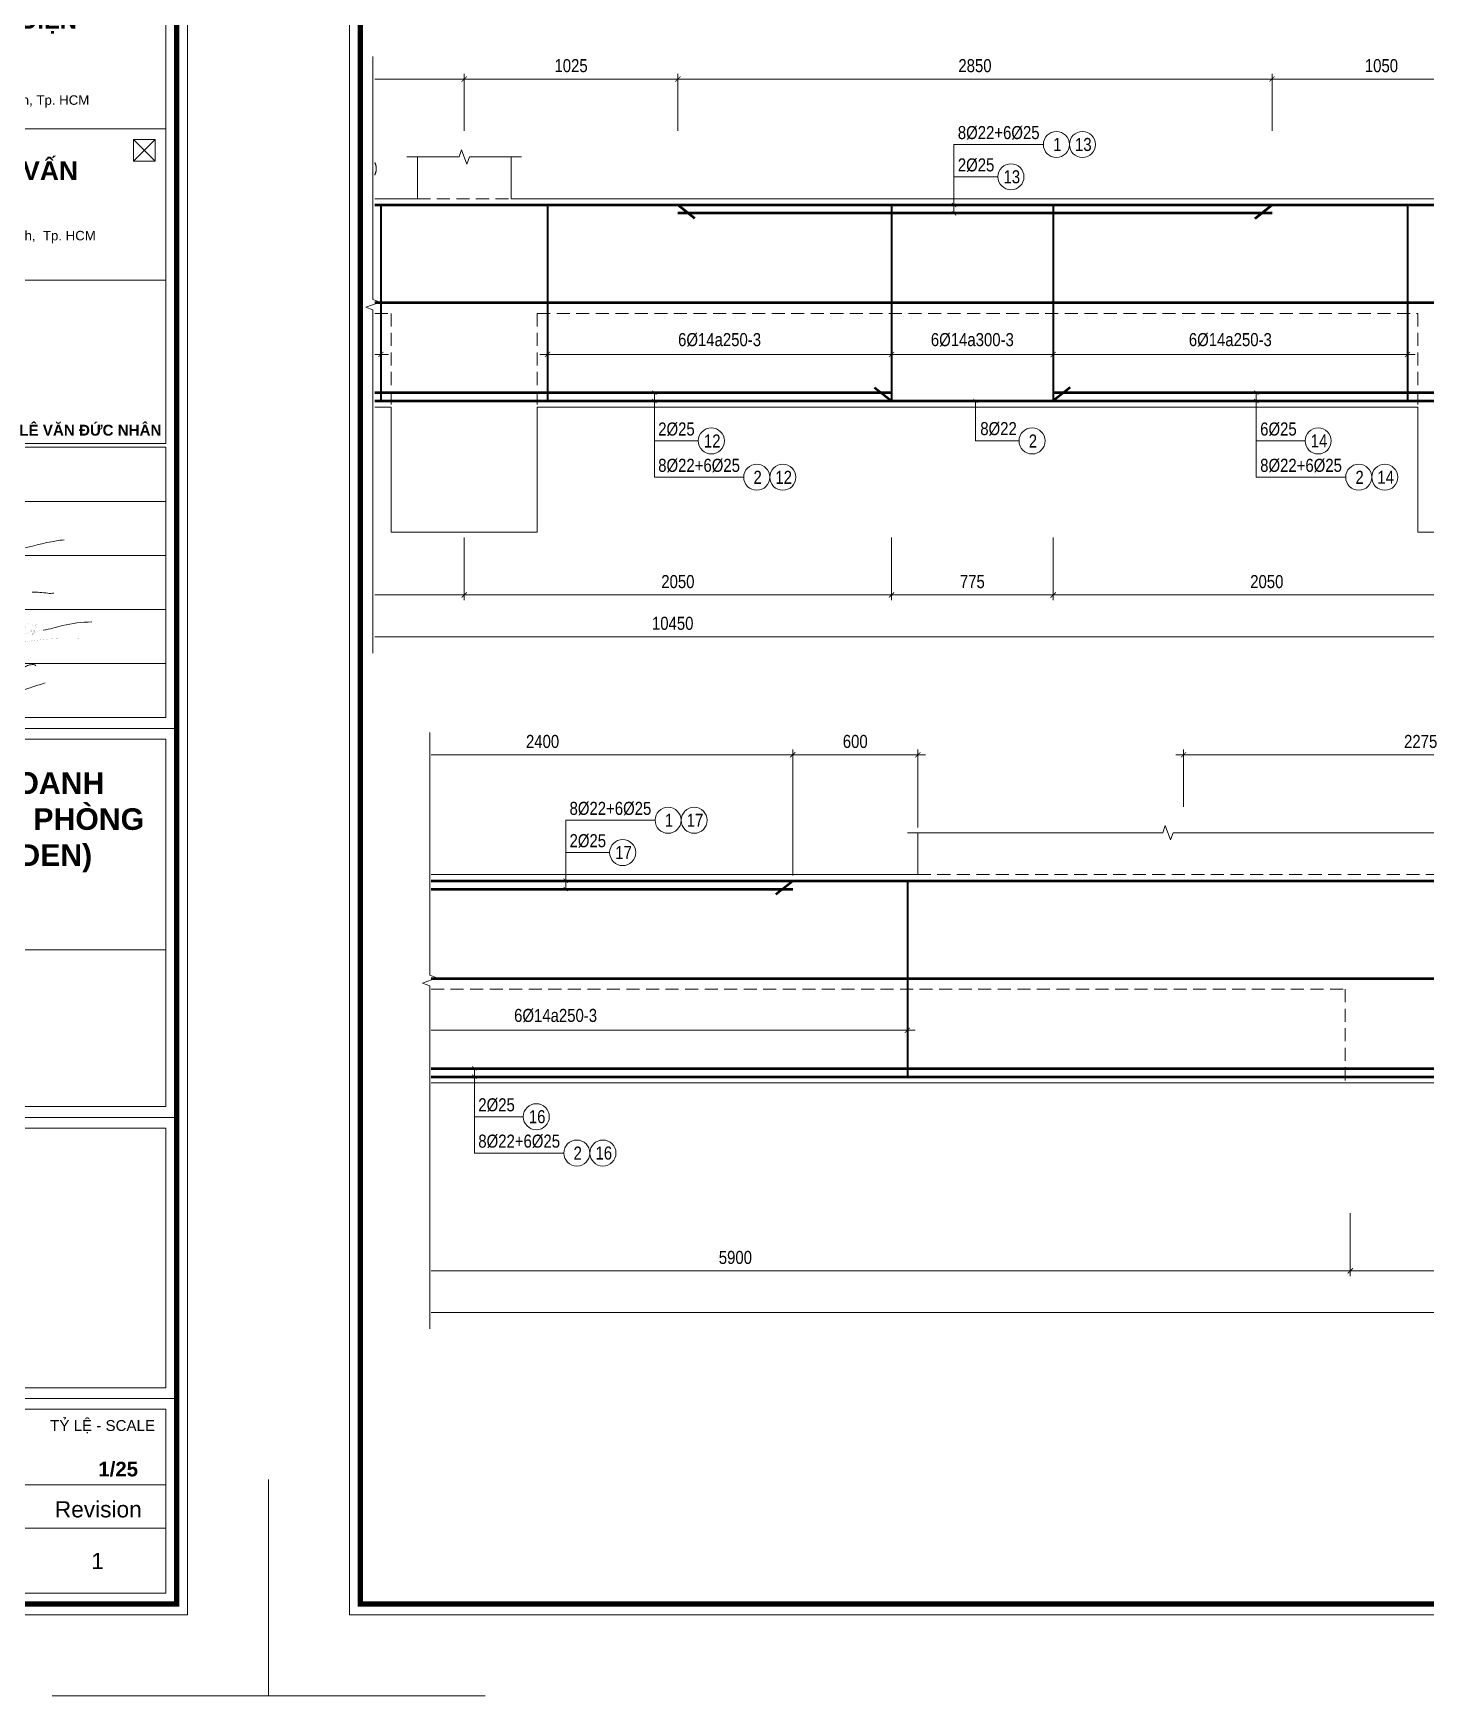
# Model space of a CAD drawing. Header units: millimetres. Extents: x 3014920 to 3563667, y -1638653 to -1356471.
# Drawn here: x 3409919 to 3416600, y -1601326 to -1593352 of the extents above; entities that cross this region are included whole.
import ezdxf
from ezdxf.enums import TextEntityAlignment as Align
from ezdxf.xclip import XClip

# ---------------------------------------------------------------- set-up
doc = ezdxf.new("R2010")
doc.units = ezdxf.units.MM
doc.header["$MEASUREMENT"] = 0
doc.header["$XCLIPFRAME"] = 0
doc.header["$PDMODE"] = 2
doc.linetypes.add('HIDDEN', pattern=[0.375, 0.25, -0.125])
doc.layers.get('0').update_dxf_attribs({"lineweight": 9})
doc.layers.get('Defpoints').update_dxf_attribs({"color": 10, "lineweight": 0})
for name, color, linetype, lineweight in [('CDAI', 21, 'Continuous', 40), ('CHG_XX_Khung ten$0$TEXT', 7, 'Continuous', 15), ('CHUTO', 51, 'Continuous', 15), ('CTHEP', 50, 'Continuous', 50), ('DBAO', 90, 'Continuous', 13), ('DGIONG', 130, 'Continuous', 13), ('KTH', 154, 'Continuous', 9), ('Net khuat', 8, 'HIDDEN', 13), ('TEXT', 7, 'Continuous', 15)]:
    doc.layers.add(name, color=color, linetype=linetype, lineweight=lineweight)
doc.styles.add('ArialB', font='arialbd.ttf')
doc.styles.add('CHG_XX_Khung ten$0$A1 BORDER$0$ARIAL', font='arial.ttf')
doc.styles.add('CHG_XX_Khung ten$0$A1 BORDER$0$Arial - Bold', font='arialbd.ttf', dxfattribs={"height": 2.5})
doc.styles.add('CHG_XX_Khung ten$0$arial', font='arial.ttf')
doc.styles.add('CHG_XX_Khung ten$0$Arial - Bold', font='arialbd.ttf')
doc.styles.add('Star-HelCon', font='VHELVCN_0.TTF')
doc.styles.add('TTP-HelCon', font='VHELVCN_0.TTF')
doc.styles.add('VNI-HELVE-CONDENSE', font='VHELVCN_0.TTF')
doc.dimstyles.new('kc-25', dxfattribs={"dimtxt": 62.5, "dimasz": 20, "dimexe": 20, "dimexo": 50, "dimgap": 25, "dimtad": 3, "dimdec": 0, "dimzin": 0, "dimdsep": 46, "dimtxsty": 'VNI-HELVE-CONDENSE', "dimblk": 'DIM', "dimcen": 2.5, "dimclrd": 256, "dimclre": 154, "dimclrt": 7, "dimaunit": 1, "dimadec": 0, "dimazin": 0, "dimtfac": 1, "dimtdec": 0, "dimtix": 1, "dimtmove": 0, "dimatfit": 3, "dimldrblk": 'DOT', "dimfxl": 1, "dimtolj": 1, "dimtzin": 0, "dimarcsym": 0})
doc.dimstyles.new('TTP-25', dxfattribs={"dimscale": 25, "dimtxt": 2.5, "dimasz": 1, "dimexe": 1, "dimexo": 1, "dimgap": 0.09, "dimtad": 0, "dimdec": 4, "dimrnd": 1, "dimzin": 9, "dimdsep": 46, "dimtxsty": 'TTP-HelCon', "dimblk": 'ARCHTICK', "dimcen": 0.09, "dimdle": 1.5, "dimclrd": 256, "dimclre": 256, "dimclrt": 7, "dimadec": 0, "dimazin": 0, "dimtfac": 1, "dimtdec": 4, "dimtmove": 0, "dimatfit": 3, "dimldrblk": 'ARCHTICK', "dimfxl": 1, "dimtvp": 1, "dimtolj": 1, "dimtzin": 0, "dimarcsym": 0})

# ---------------------------------------------------------------- blocks, each defined once
blk = doc.blocks.new('_ArchTick')
at = {"color": 0, "linetype": 'ByBlock', "const_width": 0.15}
blk.add_lwpolyline([(-0.5, -0.5), (0.5, 0.5)], dxfattribs=at)
blk = doc.blocks.new('*D1344')
at = {"layer": 'Defpoints', "color": 0, "transparency": 16777216}
for p in [(31724.8, -2174), (33774.8, -2174), (33774.8, -2475)]:
    blk.add_point(p, dxfattribs=at)
at = {"layer": 'KTH', "lineweight": -2, "transparency": 16777216}
for p, q in [((31724.8, -2199), (31724.8, -2500)), ((33774.8, -2199), (33774.8, -2500)), ((31687.3, -2475), (33812.3, -2475))]:
    blk.add_line(p, q, dxfattribs=at)
at = {"layer": 'KTH', "lineweight": -2, "transparency": 16777216, "xscale": 25, "yscale": 25, "zscale": 25, "rotation": 180}
blk.add_blockref('_ArchTick', (31724.8, -2475), dxfattribs=at)
at = {"layer": 'KTH', "lineweight": -2, "transparency": 16777216, "xscale": 25, "yscale": 25, "zscale": 25}
blk.add_blockref('_ArchTick', (33774.8, -2475), dxfattribs=at)
at = {"layer": 'KTH', "color": 7, "transparency": 16777216, "insert": (32749.8, -2411.2), "char_height": 62.5, "attachment_point": 5, "style": 'TTP-HelCon'}
blk.add_mtext('\\A1;2050', dxfattribs=at)
blk = doc.blocks.new('*D1349')
at = {"layer": 'Defpoints', "color": 0, "transparency": 16777216}
for p in [(32124.8, -1124), (33774.8, -1124), (32124.8, -1321.1)]:
    blk.add_point(p, dxfattribs=at)
at = {"layer": 'KTH', "lineweight": -2, "transparency": 16777216}
for p, q in [((32124.8, -1149), (32124.8, -1346.1)), ((33774.8, -1149), (33774.8, -1346.1)), ((33812.3, -1321.1), (32087.3, -1321.1))]:
    blk.add_line(p, q, dxfattribs=at)
at = {"layer": 'KTH', "lineweight": -2, "transparency": 16777216, "xscale": 25, "yscale": 25, "zscale": 25, "rotation": 180}
blk.add_blockref('_ArchTick', (32124.8, -1321.1), dxfattribs=at)
at = {"layer": 'KTH', "lineweight": -2, "transparency": 16777216, "xscale": 25, "yscale": 25, "zscale": 25}
blk.add_blockref('_ArchTick', (33774.8, -1321.1), dxfattribs=at)
at = {"layer": 'KTH', "color": 7, "transparency": 16777216, "insert": (32949.8, -1251.2), "char_height": 62.5, "attachment_point": 5, "style": 'TTP-HelCon'}
blk.add_mtext('\\A1;6Þ14a250-3', dxfattribs=at)
blk = doc.blocks.new('*D1350')
at = {"layer": 'Defpoints', "color": 0, "transparency": 16777216}
for p in [(48125, 0), (48125, -274), (50400, -274)]:
    blk.add_point(p, dxfattribs=at)
at = {"layer": 'KTH', "lineweight": -2, "transparency": 16777216}
for p, q in [((50437.5, 0), (48087.5, 0)), ((48125, -249), (48125, 25)), ((50400, -249), (50400, 25))]:
    blk.add_line(p, q, dxfattribs=at)
at = {"layer": 'KTH', "lineweight": -2, "transparency": 16777216, "xscale": 25, "yscale": 25, "zscale": 25, "rotation": 180}
blk.add_blockref('_ArchTick', (48125, 0), dxfattribs=at)
at = {"layer": 'KTH', "lineweight": -2, "transparency": 16777216, "xscale": 25, "yscale": 25, "zscale": 25}
blk.add_blockref('_ArchTick', (50400, 0), dxfattribs=at)
at = {"layer": 'KTH', "color": 7, "transparency": 16777216, "insert": (49262.5, 63.8), "char_height": 62.5, "attachment_point": 5, "style": 'TTP-HelCon'}
blk.add_mtext('\\A1;2275', dxfattribs=at)
blk = doc.blocks.new('*D1352')
at = {"layer": 'Defpoints', "color": 0, "transparency": 16777216}
for p in [(43425, -1124), (46800, -1124), (46800, -1321.1)]:
    blk.add_point(p, dxfattribs=at)
at = {"layer": 'KTH', "lineweight": -2, "transparency": 16777216}
for p, q in [((43425, -1149), (43425, -1346.1)), ((46800, -1149), (46800, -1346.1)), ((43387.5, -1321.1), (46837.5, -1321.1))]:
    blk.add_line(p, q, dxfattribs=at)
at = {"layer": 'KTH', "lineweight": -2, "transparency": 16777216, "xscale": 25, "yscale": 25, "zscale": 25, "rotation": 180}
blk.add_blockref('_ArchTick', (43425, -1321.1), dxfattribs=at)
at = {"layer": 'KTH', "lineweight": -2, "transparency": 16777216, "xscale": 25, "yscale": 25, "zscale": 25}
blk.add_blockref('_ArchTick', (46800, -1321.1), dxfattribs=at)
at = {"layer": 'KTH', "color": 7, "transparency": 16777216, "insert": (45112.5, -1251.2), "char_height": 62.5, "attachment_point": 5, "style": 'TTP-HelCon'}
blk.add_mtext('\\A1;6Þ14a250-3', dxfattribs=at)
blk = doc.blocks.new('*D1355')
at = {"layer": 'Defpoints', "color": 0, "transparency": 16777216}
for p in [(43025, -2174), (48925, -2174), (43025, -2475)]:
    blk.add_point(p, dxfattribs=at)
at = {"layer": 'KTH', "lineweight": -2, "transparency": 16777216}
for p, q in [((43025, -2199), (43025, -2500)), ((48925, -2199), (48925, -2500)), ((48962.5, -2475), (42987.5, -2475))]:
    blk.add_line(p, q, dxfattribs=at)
at = {"layer": 'KTH', "lineweight": -2, "transparency": 16777216, "xscale": 25, "yscale": 25, "zscale": 25, "rotation": 180}
blk.add_blockref('_ArchTick', (43025, -2475), dxfattribs=at)
at = {"layer": 'KTH', "lineweight": -2, "transparency": 16777216, "xscale": 25, "yscale": 25, "zscale": 25}
blk.add_blockref('_ArchTick', (48925, -2475), dxfattribs=at)
at = {"layer": 'KTH', "color": 7, "transparency": 16777216, "insert": (45975, -2411.2), "char_height": 62.5, "attachment_point": 5, "style": 'TTP-HelCon'}
blk.add_mtext('\\A1;5900', dxfattribs=at)
blk = doc.blocks.new('*D1356')
at = {"layer": 'Defpoints', "color": 0, "transparency": 16777216}
for p in [(37950, -2475), (50200, -2475), (50200, -2675)]:
    blk.add_point(p, dxfattribs=at)
at = {"layer": 'KTH', "lineweight": -2, "transparency": 16777216}
for p, q in [((37950, -2500), (37950, -2700)), ((50200, -2500), (50200, -2700)), ((37912.5, -2675), (50237.5, -2675))]:
    blk.add_line(p, q, dxfattribs=at)
at = {"layer": 'KTH', "lineweight": -2, "transparency": 16777216, "xscale": 25, "yscale": 25, "zscale": 25, "rotation": 180}
blk.add_blockref('_ArchTick', (37950, -2675), dxfattribs=at)
at = {"layer": 'KTH', "lineweight": -2, "transparency": 16777216, "xscale": 25, "yscale": 25, "zscale": 25}
blk.add_blockref('_ArchTick', (50200, -2675), dxfattribs=at)
at = {"layer": 'KTH', "color": 7, "transparency": 16777216, "insert": (44075, -2611.2), "char_height": 62.5, "attachment_point": 5, "style": 'TTP-HelCon'}
blk.add_mtext('\\A1;12250', dxfattribs=at)
blk = doc.blocks.new('*D1365')
at = {"layer": 'Defpoints', "color": 0, "transparency": 16777216}
for p in [(33774.8, -1124), (34550, -1124), (34550, -1321.1)]:
    blk.add_point(p, dxfattribs=at)
at = {"layer": 'KTH', "lineweight": -2, "transparency": 16777216}
for p, q in [((33774.8, -1149), (33774.8, -1346.1)), ((34550, -1149), (34550, -1346.1)), ((33737.3, -1321.1), (34587.5, -1321.1))]:
    blk.add_line(p, q, dxfattribs=at)
at = {"layer": 'KTH', "lineweight": -2, "transparency": 16777216, "xscale": 25, "yscale": 25, "zscale": 25, "rotation": 180}
blk.add_blockref('_ArchTick', (33774.8, -1321.1), dxfattribs=at)
at = {"layer": 'KTH', "lineweight": -2, "transparency": 16777216, "xscale": 25, "yscale": 25, "zscale": 25}
blk.add_blockref('_ArchTick', (34550, -1321.1), dxfattribs=at)
at = {"layer": 'KTH', "color": 7, "transparency": 16777216, "insert": (34162.4, -1251.2), "char_height": 62.5, "attachment_point": 5, "style": 'TTP-HelCon'}
blk.add_mtext('\\A1;6Þ14a300-3', dxfattribs=at)
blk = doc.blocks.new('*D1366')
at = {"layer": 'Defpoints', "color": 0, "transparency": 16777216}
for p in [(34550, -1124), (36250, -1124), (36250, -1321.1)]:
    blk.add_point(p, dxfattribs=at)
at = {"layer": 'KTH', "lineweight": -2, "transparency": 16777216}
for p, q in [((34550, -1149), (34550, -1346.1)), ((36250, -1149), (36250, -1346.1)), ((34512.5, -1321.1), (36287.5, -1321.1))]:
    blk.add_line(p, q, dxfattribs=at)
at = {"layer": 'KTH', "lineweight": -2, "transparency": 16777216, "xscale": 25, "yscale": 25, "zscale": 25, "rotation": 180}
blk.add_blockref('_ArchTick', (34550, -1321.1), dxfattribs=at)
at = {"layer": 'KTH', "lineweight": -2, "transparency": 16777216, "xscale": 25, "yscale": 25, "zscale": 25}
blk.add_blockref('_ArchTick', (36250, -1321.1), dxfattribs=at)
at = {"layer": 'KTH', "color": 7, "transparency": 16777216, "insert": (35400, -1251.2), "char_height": 62.5, "attachment_point": 5, "style": 'TTP-HelCon'}
blk.add_mtext('\\A1;6Þ14a250-3', dxfattribs=at)
blk = doc.blocks.new('*D1369')
at = {"layer": 'Defpoints', "color": 0, "transparency": 16777216}
for p in [(48925, -2174), (50200, -2174), (50200, -2475)]:
    blk.add_point(p, dxfattribs=at)
at = {"layer": 'KTH', "lineweight": -2, "transparency": 16777216}
for p, q in [((48925, -2199), (48925, -2500)), ((50200, -2199), (50200, -2500)), ((48887.5, -2475), (50237.5, -2475))]:
    blk.add_line(p, q, dxfattribs=at)
at = {"layer": 'KTH', "lineweight": -2, "transparency": 16777216, "xscale": 25, "yscale": 25, "zscale": 25, "rotation": 180}
blk.add_blockref('_ArchTick', (48925, -2475), dxfattribs=at)
at = {"layer": 'KTH', "lineweight": -2, "transparency": 16777216, "xscale": 25, "yscale": 25, "zscale": 25}
blk.add_blockref('_ArchTick', (50200, -2475), dxfattribs=at)
at = {"layer": 'KTH', "color": 7, "transparency": 16777216, "insert": (49562.5, -2411.2), "char_height": 62.5, "attachment_point": 5, "style": 'TTP-HelCon'}
blk.add_mtext('\\A1;1275', dxfattribs=at)
blk = doc.blocks.new('DIM')
h = blk.add_hatch(color=1)
h.paths.add_polyline_path([(0.49, 0.29, 1), (0.29, 0.49), (-0.19, 0), (0.19, 0)])
h.paths.add_polyline_path([(0.19, 0), (-0.19, 0), (-0.49, -0.29, 1), (-0.29, -0.49)])
at = {"color": 9}
for p, q in [((-0.19, 0), (-1.5, 0)), ((0.19, 0), (1.5, 0))]:
    blk.add_line(p, q, dxfattribs=at)
at = {"color": 1}
for p, q in [((-0.49, -0.29), (0.29, 0.49)), ((-0.29, -0.49), (0.49, 0.29)), ((-0.19, 0), (0.19, 0))]:
    blk.add_line(p, q, dxfattribs=at)
blk.add_arc((-0.39, -0.39), 0.138, 135, 315, dxfattribs=at)
blk = doc.blocks.new('*D1378')
at = {"layer": 'Defpoints', "color": 0, "transparency": 16777216}
for p in [(33774.8, -2174), (34550, -2174), (33774.8, -2475)]:
    blk.add_point(p, dxfattribs=at)
at = {"layer": 'KTH', "lineweight": -2, "transparency": 16777216}
for p, q in [((33774.8, -2199), (33774.8, -2500)), ((34550, -2199), (34550, -2500)), ((34587.5, -2475), (33737.3, -2475))]:
    blk.add_line(p, q, dxfattribs=at)
at = {"layer": 'KTH', "lineweight": -2, "transparency": 16777216, "xscale": 25, "yscale": 25, "zscale": 25, "rotation": 180}
blk.add_blockref('_ArchTick', (33774.8, -2475), dxfattribs=at)
at = {"layer": 'KTH', "lineweight": -2, "transparency": 16777216, "xscale": 25, "yscale": 25, "zscale": 25}
blk.add_blockref('_ArchTick', (34550, -2475), dxfattribs=at)
at = {"layer": 'KTH', "color": 7, "transparency": 16777216, "insert": (34162.4, -2411.2), "char_height": 62.5, "attachment_point": 5, "style": 'TTP-HelCon'}
blk.add_mtext('\\A1;775', dxfattribs=at)
blk = doc.blocks.new('*D1379')
at = {"layer": 'Defpoints', "color": 0, "transparency": 16777216}
for p in [(34550, -2174), (36600, -2174), (34550, -2475)]:
    blk.add_point(p, dxfattribs=at)
at = {"layer": 'KTH', "lineweight": -2, "transparency": 16777216}
for p, q in [((34550, -2199), (34550, -2500)), ((36600, -2199), (36600, -2500)), ((36637.5, -2475), (34512.5, -2475))]:
    blk.add_line(p, q, dxfattribs=at)
at = {"layer": 'KTH', "lineweight": -2, "transparency": 16777216, "xscale": 25, "yscale": 25, "zscale": 25, "rotation": 180}
blk.add_blockref('_ArchTick', (34550, -2475), dxfattribs=at)
at = {"layer": 'KTH', "lineweight": -2, "transparency": 16777216, "xscale": 25, "yscale": 25, "zscale": 25}
blk.add_blockref('_ArchTick', (36600, -2475), dxfattribs=at)
at = {"layer": 'KTH', "color": 7, "transparency": 16777216, "insert": (35575, -2411.2), "char_height": 62.5, "attachment_point": 5, "style": 'TTP-HelCon'}
blk.add_mtext('\\A1;2050', dxfattribs=at)
blk = doc.blocks.new('*D1380')
at = {"layer": 'Defpoints', "color": 0, "transparency": 16777216}
for p in [(27500, -2475), (37950, -2475), (27500, -2675)]:
    blk.add_point(p, dxfattribs=at)
at = {"layer": 'KTH', "lineweight": -2, "transparency": 16777216}
for p, q in [((27500, -2500), (27500, -2700)), ((37950, -2500), (37950, -2700)), ((37987.5, -2675), (27462.5, -2675))]:
    blk.add_line(p, q, dxfattribs=at)
at = {"layer": 'KTH', "lineweight": -2, "transparency": 16777216, "xscale": 25, "yscale": 25, "zscale": 25, "rotation": 180}
blk.add_blockref('_ArchTick', (27500, -2675), dxfattribs=at)
at = {"layer": 'KTH', "lineweight": -2, "transparency": 16777216, "xscale": 25, "yscale": 25, "zscale": 25}
blk.add_blockref('_ArchTick', (37950, -2675), dxfattribs=at)
at = {"layer": 'KTH', "color": 7, "transparency": 16777216, "insert": (32725, -2611.2), "char_height": 62.5, "attachment_point": 5, "style": 'TTP-HelCon'}
blk.add_mtext('\\A1;10450', dxfattribs=at)
blk = doc.blocks.new('*D1393')
at = {"layer": 'Defpoints', "color": 0, "transparency": 16777216}
for p in [(29574.8, -1124), (31324.8, -1124), (29574.8, -1321.1)]:
    blk.add_point(p, dxfattribs=at)
at = {"layer": 'KTH', "lineweight": -2, "transparency": 16777216}
for p, q in [((29574.8, -1149), (29574.8, -1346.1)), ((31324.8, -1149), (31324.8, -1346.1)), ((31362.3, -1321.1), (29537.3, -1321.1))]:
    blk.add_line(p, q, dxfattribs=at)
at = {"layer": 'KTH', "lineweight": -2, "transparency": 16777216, "xscale": 25, "yscale": 25, "zscale": 25, "rotation": 180}
blk.add_blockref('_ArchTick', (29574.8, -1321.1), dxfattribs=at)
at = {"layer": 'KTH', "lineweight": -2, "transparency": 16777216, "xscale": 25, "yscale": 25, "zscale": 25}
blk.add_blockref('_ArchTick', (31324.8, -1321.1), dxfattribs=at)
at = {"layer": 'KTH', "color": 7, "transparency": 16777216, "insert": (30449.8, -1251.2), "char_height": 62.5, "attachment_point": 5, "style": 'TTP-HelCon'}
blk.add_mtext('\\A1;6Þ14a250-3', dxfattribs=at)
blk = doc.blocks.new('*D1395')
at = {"layer": 'Defpoints', "color": 0, "transparency": 16777216}
for p in [(29574.8, -2174), (31724.8, -2174), (29574.8, -2475)]:
    blk.add_point(p, dxfattribs=at)
at = {"layer": 'KTH', "lineweight": -2, "transparency": 16777216}
for p, q in [((29574.8, -2199), (29574.8, -2500)), ((31724.8, -2199), (31724.8, -2500)), ((31762.3, -2475), (29537.3, -2475))]:
    blk.add_line(p, q, dxfattribs=at)
at = {"layer": 'KTH', "lineweight": -2, "transparency": 16777216, "xscale": 25, "yscale": 25, "zscale": 25, "rotation": 180}
blk.add_blockref('_ArchTick', (29574.8, -2475), dxfattribs=at)
at = {"layer": 'KTH', "lineweight": -2, "transparency": 16777216, "xscale": 25, "yscale": 25, "zscale": 25}
blk.add_blockref('_ArchTick', (31724.8, -2475), dxfattribs=at)
at = {"layer": 'KTH', "color": 7, "transparency": 16777216, "insert": (30649.8, -2411.2), "char_height": 62.5, "attachment_point": 5, "style": 'TTP-HelCon'}
blk.add_mtext('\\A1;2150', dxfattribs=at)
blk = doc.blocks.new('*D1417')
at = {"layer": 'Defpoints', "color": 0, "transparency": 16777216}
for p in [(30574.8, 0), (30574.8, -274), (31724.8, -274)]:
    blk.add_point(p, dxfattribs=at)
at = {"layer": 'KTH', "lineweight": -2, "transparency": 16777216}
for p, q in [((31762.3, 0), (30537.3, 0)), ((30574.8, -249), (30574.8, 25)), ((31724.8, -249), (31724.8, 25))]:
    blk.add_line(p, q, dxfattribs=at)
at = {"layer": 'KTH', "lineweight": -2, "transparency": 16777216, "xscale": 25, "yscale": 25, "zscale": 25, "rotation": 180}
blk.add_blockref('_ArchTick', (30574.8, 0), dxfattribs=at)
at = {"layer": 'KTH', "lineweight": -2, "transparency": 16777216, "xscale": 25, "yscale": 25, "zscale": 25}
blk.add_blockref('_ArchTick', (31724.8, 0), dxfattribs=at)
at = {"layer": 'KTH', "color": 7, "transparency": 16777216, "insert": (31149.8, 63.8), "char_height": 62.5, "attachment_point": 5, "style": 'TTP-HelCon'}
blk.add_mtext('\\A1;1150', dxfattribs=at)
blk = doc.blocks.new('*D1418')
at = {"layer": 'Defpoints', "color": 0, "transparency": 16777216}
for p in [(32749.8, 0), (31725, -274), (32749.8, -274)]:
    blk.add_point(p, dxfattribs=at)
at = {"layer": 'KTH', "lineweight": -2, "transparency": 16777216}
for p, q in [((31687.5, 0), (32787.3, 0)), ((31725, -249), (31725, 25)), ((32749.8, -249), (32749.8, 25))]:
    blk.add_line(p, q, dxfattribs=at)
at = {"layer": 'KTH', "lineweight": -2, "transparency": 16777216, "xscale": 25, "yscale": 25, "zscale": 25, "rotation": 180}
blk.add_blockref('_ArchTick', (31725, 0), dxfattribs=at)
at = {"layer": 'KTH', "lineweight": -2, "transparency": 16777216, "xscale": 25, "yscale": 25, "zscale": 25}
blk.add_blockref('_ArchTick', (32749.8, 0), dxfattribs=at)
at = {"layer": 'KTH', "color": 7, "transparency": 16777216, "insert": (32237.4, 63.8), "char_height": 62.5, "attachment_point": 5, "style": 'TTP-HelCon'}
blk.add_mtext('\\A1;1025', dxfattribs=at)
blk = doc.blocks.new('*D1419')
at = {"layer": 'Defpoints', "color": 0, "transparency": 16777216}
for p in [(32749.8, 0), (32749.8, -274), (35600, -274)]:
    blk.add_point(p, dxfattribs=at)
at = {"layer": 'KTH', "lineweight": -2, "transparency": 16777216}
for p, q in [((35637.5, 0), (32712.3, 0)), ((32749.8, -249), (32749.8, 25)), ((35600, -249), (35600, 25))]:
    blk.add_line(p, q, dxfattribs=at)
at = {"layer": 'KTH', "lineweight": -2, "transparency": 16777216, "xscale": 25, "yscale": 25, "zscale": 25, "rotation": 180}
blk.add_blockref('_ArchTick', (32749.8, 0), dxfattribs=at)
at = {"layer": 'KTH', "lineweight": -2, "transparency": 16777216, "xscale": 25, "yscale": 25, "zscale": 25}
blk.add_blockref('_ArchTick', (35600, 0), dxfattribs=at)
at = {"layer": 'KTH', "color": 7, "transparency": 16777216, "insert": (34174.9, 63.8), "char_height": 62.5, "attachment_point": 5, "style": 'TTP-HelCon'}
blk.add_mtext('\\A1;2850', dxfattribs=at)
blk = doc.blocks.new('*D1420')
at = {"layer": 'Defpoints', "color": 0, "transparency": 16777216}
for p in [(35600, 0), (35600, -274), (36650, -274)]:
    blk.add_point(p, dxfattribs=at)
at = {"layer": 'KTH', "lineweight": -2, "transparency": 16777216}
for p, q in [((36687.5, 0), (35562.5, 0)), ((35600, -249), (35600, 25)), ((36650, -249), (36650, 25))]:
    blk.add_line(p, q, dxfattribs=at)
at = {"layer": 'KTH', "lineweight": -2, "transparency": 16777216, "xscale": 25, "yscale": 25, "zscale": 25, "rotation": 180}
blk.add_blockref('_ArchTick', (35600, 0), dxfattribs=at)
at = {"layer": 'KTH', "lineweight": -2, "transparency": 16777216, "xscale": 25, "yscale": 25, "zscale": 25}
blk.add_blockref('_ArchTick', (36650, 0), dxfattribs=at)
at = {"layer": 'KTH', "color": 7, "transparency": 16777216, "insert": (36125, 63.8), "char_height": 62.5, "attachment_point": 5, "style": 'TTP-HelCon'}
blk.add_mtext('\\A1;1050', dxfattribs=at)
blk = doc.blocks.new('*D1426')
at = {"layer": 'Defpoints', "color": 0, "transparency": 16777216}
for p in [(46250, 0), (46850, -374), (46250, -604)]:
    blk.add_point(p, dxfattribs=at)
at = {"layer": 'KTH', "lineweight": -2, "transparency": 16777216}
for p, q in [((46887.5, 0), (46212.5, 0)), ((46250, -579), (46250, 25)), ((46850, -349), (46850, 25))]:
    blk.add_line(p, q, dxfattribs=at)
at = {"layer": 'KTH', "lineweight": -2, "transparency": 16777216, "xscale": 25, "yscale": 25, "zscale": 25, "rotation": 180}
blk.add_blockref('_ArchTick', (46250, 0), dxfattribs=at)
at = {"layer": 'KTH', "lineweight": -2, "transparency": 16777216, "xscale": 25, "yscale": 25, "zscale": 25}
blk.add_blockref('_ArchTick', (46850, 0), dxfattribs=at)
at = {"layer": 'KTH', "color": 7, "transparency": 16777216, "insert": (46550, 63.8), "char_height": 62.5, "attachment_point": 5, "style": 'TTP-HelCon'}
blk.add_mtext('\\A1;600', dxfattribs=at)
blk = doc.blocks.new('*D1427')
at = {"layer": 'Defpoints', "color": 0, "transparency": 16777216}
for p in [(43850, 0), (43850, -249), (46250, -604)]:
    blk.add_point(p, dxfattribs=at)
at = {"layer": 'KTH', "lineweight": -2, "transparency": 16777216}
for p, q in [((46287.5, 0), (43812.5, 0)), ((43850, -224), (43850, 25)), ((46250, -579), (46250, 25))]:
    blk.add_line(p, q, dxfattribs=at)
at = {"layer": 'KTH', "lineweight": -2, "transparency": 16777216, "xscale": 25, "yscale": 25, "zscale": 25, "rotation": 180}
blk.add_blockref('_ArchTick', (43850, 0), dxfattribs=at)
at = {"layer": 'KTH', "lineweight": -2, "transparency": 16777216, "xscale": 25, "yscale": 25, "zscale": 25}
blk.add_blockref('_ArchTick', (46250, 0), dxfattribs=at)
at = {"layer": 'KTH', "color": 7, "transparency": 16777216, "insert": (45050, 63.8), "char_height": 62.5, "attachment_point": 5, "style": 'TTP-HelCon'}
blk.add_mtext('\\A1;2400', dxfattribs=at)
blk = doc.blocks.new('CHG_XX_Khung ten')
for p, q in [((816, 283.93), (820, 287.93)), ((820, 283.93), (816, 287.93)), ((687, 179), (824, 179)), ((687, 107), (824, 107)), ((687, 55), (824, 55))]:
    blk.add_line(p, q)
at = {"linetype": 'Continuous'}
blk.add_line((689, 39), (822, 39), dxfattribs=at)
for points in [[(15, 579), (826, 579), (826, 15), (15, 15)], [(816, 283.93), (820, 283.93), (820, 287.93), (816, 287.93)]]:
    blk.add_lwpolyline(points, close=True)
at = {"color": 4, "linetype": 'Continuous', "const_width": 1}
blk.add_lwpolyline([(17, 577), (824, 577), (824, 17), (17, 17)], close=True, dxfattribs=at)
at = {"linetype": 'Continuous'}
for points in [[(689, 317.93), (822, 317.93), (822, 289.93), (689, 289.93)], [(689, 289.93), (822, 289.93), (822, 261.93), (689, 261.93)], [(689, 177), (822, 177), (822, 138), (689, 138)], [(689, 109), (822, 109), (822, 138), (689, 138)], [(689, 105), (822, 105), (822, 57), (689, 57)], [(689, 53), (822, 53), (822, 31), (689, 31)], [(822, 19), (689, 19), (689, 31), (822, 31)]]:
    blk.add_lwpolyline(points, close=True, dxfattribs=at)
at = {"color": 9, "linetype": 'Continuous'}
for points in [[(689, 261.93), (822, 261.93), (822, 231.73), (689, 231.73)], [(822, 221), (689, 221), (689, 231), (822, 231)], [(822, 211), (689, 211), (689, 221), (822, 221)], [(822, 201), (689, 201), (689, 211), (822, 211)], [(822, 191), (689, 191), (689, 201), (822, 201)], [(822, 181), (689, 181), (689, 191), (822, 191)]]:
    blk.add_lwpolyline(points, close=True, dxfattribs=at)
blk.add_lwpolyline([(822, 211), (689, 211), (822, 211)], dxfattribs=at)
at = {"color": 1}
for points in [[(786.29, 185.19), (785.86, 185.61), (786.06, 185.86), (787.11, 186.7), (788.17, 187.35), (789.1, 187.9), (790.12, 188.41), (790.69, 188.61), (791.04, 188.74), (791.47, 188.79), (791.73, 188.72), (791.92, 188.61), (792.08, 188.33), (792.16, 188.06), (792.21, 187.84), (792.21, 187.27), (792.2, 187.05), (792.23, 186.85), (792.39, 187.1), (792.48, 187.84), (792.46, 188.12), (792.44, 188.61), (792.46, 188.03), (792.53, 187.67), (792.73, 187.74), (792.86, 187.87), (792.9, 188.09), (792.9, 188.28), (792.87, 188.7), (792.91, 188.19), (792.93, 187.79), (792.94, 187.69), (793.11, 187.61), (793.31, 187.73), (793.45, 187.93), (793.48, 188.22), (793.48, 188.64), (793.48, 189.05), (793.48, 188.49), (793.56, 187.84), (793.63, 187.45), (793.48, 188.6), (793.51, 188.92), (794.2, 189.45), (794.72, 189.76), (795.44, 190.17), (796.2, 190.5), (796.65, 190.69), (797.26, 190.79), (797.77, 190.74), (797.95, 190.55)], [(785.43, 181.21), (786.17, 181.73), (788.31, 183), (790.34, 184), (791.77, 184.64), (795.08, 185.91), (796.87, 186.5), (799.7, 187.42)]]:
    blk.add_spline(points, degree=3, dxfattribs=at)
at = {"layer": 'CHG_XX_Khung ten$0$TEXT', "color": 1}
blk.add_lwpolyline([(801.29, 204.04, -0.124137), (800.16, 204.02, 0.028888), (797.25, 204.19, 0.026156)], format="xyb", dxfattribs=at)
at = {"layer": 'CHG_XX_Khung ten$0$TEXT', "color": 1, "const_width": 0.0121}
for points in [[(797.47, 197.92, 0.401177), (797.3, 198.32, 0.483935), (795.9, 197.43, 0.196997), (796.02, 196.61, 0.296639), (796.38, 196.53, 0.183057), (797.12, 197.39)], [(797.48, 198.09, 0.142769), (797.07, 197.1, 0.220826), (797.29, 196.56, 0.106687), (798.07, 198.16, 0.181562), (797.64, 197.4, -0.039872), (797.25, 196.09, -0.060225), (798.09, 197.69, 0.017174), (797.52, 196.45, -0.149286), (799.3, 197.16)], [(806.31, 195.73, -0.026807), (805.12, 195.66, 0.027369), (800.25, 195.52, 0.022423), (795.26, 194.89, 0.038275), (791.04, 194.04, 0.053272), (785.95, 192.37, 0.118692), (783.44, 190.96)]]:
    blk.add_lwpolyline(points, format="xyb", dxfattribs=at)
at = {"layer": 'CHG_XX_Khung ten$0$TEXT', "color": 1}
for centre, radius, start, end in [((793.37, 230.45), 33.81, 280.1185, 286.3373), ((808.51, 174.85), 23.83, 90.5448, 103.6788)]:
    blk.add_arc(centre, radius, start, end, dxfattribs=at)
blk.add_spline([(786.22, 211.12), (786.28, 210.87), (786.71, 210.78), (801.78, 213.69), (803.18, 213.88)], degree=3, dxfattribs=at)
at = {"layer": 'Defpoints', "color": 1, "ltscale": 2}
for points in [[(40.06, 0), (0, 0), (0, 40)], [(800.94, 0), (841, 0), (841, 40)]]:
    blk.add_lwpolyline(points, dxfattribs=at)
for s, height, style, p in [('LÊ VĂN ĐỨC NHÂN', 2.0073, 'CHG_XX_Khung ten$0$Arial - Bold', (821.19, 234.17)), ('TỶ LỆ - SCALE', 2, 'CHG_XX_Khung ten$0$A1 BORDER$0$ARIAL', (820, 50))]:
    blk.add_text(s, height=height, dxfattribs=dict(style=style)).set_placement(p, align=Align.MIDDLE_RIGHT)
for s, style, p in [('Revision', 'CHG_XX_Khung ten$0$A1 BORDER$0$ARIAL', (809.5, 34.5)), ('1', 'CHG_XX_Khung ten$0$arial', (809.36, 24.93))]:
    blk.add_text(s, height=3, dxfattribs=dict(style=style)).set_placement(p, align=Align.MIDDLE_CENTER)
at = {"ltscale": 10}
for s, insert, char_height, width, attachment_point, style in [('{\\W0.9;CÔNG TY TNHH TVTK CƠ ĐIỆN \\PĐỒNG TÂM}', (739.49, 311.93), 3.5, 76.248, 1, 'CHG_XX_Khung ten$0$A1 BORDER$0$Arial - Bold'), ('\\pt8.75;Địa chỉ: 168 Xô Viết Nghệ Tĩnh, P.21, Q. Bình Thạnh, Tp. HCM \\P\\ptz;Tel: (084.28) 3898 0958', (739.49, 290.93), 1.75, 83.001, 7, 'CHG_XX_Khung ten$0$A1 BORDER$0$ARIAL'), ('CÔNG TY CỔ PHẦN TƯ VẤN \\PXÂY DỰNG NGÔI SAO', (739.49, 283.93), 3.5, 76.248, 1, 'CHG_XX_Khung ten$0$A1 BORDER$0$Arial - Bold'), ('Địa chỉ: 34 Hoàng Quốc Việt, Phường 4, Q. Tân Bình,  Tp. HCM\\PTel: +08-39163980 - Fax : +08-39163980 \\PEmail:  ctyngoisao@gmail.com', (739.49, 262.93), 1.75, 83.001, 7, 'CHG_XX_Khung ten$0$A1 BORDER$0$ARIAL')]:
    blk.add_mtext(s, dxfattribs=dict(at, insert=insert, char_height=char_height, width=width, attachment_point=attachment_point, style=style))
at = {"insert": (755.4, 170.88), "char_height": 4, "width": 159.8745, "attachment_point": 2, "style": 'CHG_XX_Khung ten$0$A1 BORDER$0$Arial - Bold'}
blk.add_mtext('DỰ ÁN ĐẦU TƯ XÂY DỰNG KINH DOANH\\PKHU CHUNG CƯ - THƯƠNG MẠI - VĂN PHÒNG\\P(KHU PHỨC HỢP CÔNG HÒA GARDEN)', dxfattribs=at)
blk = doc.blocks.new('2X-31')
at = {"layer": 'CDAI'}
for points in [[(31324.79362, -604.00461), (31324.79362, -1544.00461)], [(32124.79362, -604.00461), (32124.79362, -1544.00461)], [(33774.79363, -604.00461), (33774.79363, -1544.00461)], [(34550.00073, -604.00461), (34550.00073, -1544.00461)], [(36250, -604.00461), (36250, -1544.00461)], [(46800, -604.00461), (46800, -1544.00461)]]:
    blk.add_lwpolyline(points, dxfattribs=at)
at = {"layer": 'CTHEP'}
for p, q in [((32831.21952, -668.53011), (32749.79362, -604.00461)), ((35518.57411, -668.53011), (35600, -604.00461)), ((46168.57411, -668.53011), (46250, -604.00461)), ((56669.99316, -1074.0046), (103.16431, -1074.00461)), ((33693.36774, -1479.47911), (33774.79363, -1544.00461)), ((34631.42662, -1479.47911), (34550.00073, -1544.00461))]:
    blk.add_line(p, q, dxfattribs=at)
for points in [[(54.54176, -804.44405), (54.54176, -604.00461), (56669.99316, -604.00461), (56669.99316, -804.00461)], [(35600, -644.00461), (32749.79362, -644.00461)], [(43852.10013, -644.00461), (46250, -644.00461)], [(54.54176, -1544.00461), (56669.99316, -1544.0046), (56669.99316, -944.0046)], [(29574.79362, -1504.00461), (33774.79363, -1504.00461)], [(34550.00074, -1504.00461), (38650.00074, -1504.00461)], [(44149.99511, -1504.00461), (51400, -1504.00461)]]:
    blk.add_lwpolyline(points, dxfattribs=at)
at = {"layer": 'DBAO', "linetype": 'Continuous'}
for p, q in [((31500, -374.00461), (31500, -574.00461)), ((31949.9925, -374.00461), (31949.9925, -574.00461)), ((46850, -374.00461), (46850, -574.00461)), ((25899.9925, -574.00461), (31499.99511, -574.00461)), ((31949.98761, -574.00461), (36425, -574.00461)), ((43250, -574.00461), (46850, -574.00461))]:
    blk.add_line(p, q, dxfattribs=at)
at = {"layer": 'DBAO'}
for points in [[(42675, -1574.00461), (42675, -2174.00461), (43375, -2174.00461), (43375, -1574.00461), (56699.99316, -1574.00461), (56699.99316, -574.00461)], [(31374.79362, -1574.00461), (31374.79362, -2174.00461), (32074.79362, -2174.00461), (32074.79362, -1574.00461)], [(36300, -1574.00461), (36300, -2174.00461), (37000, -2174.00461), (37000, -1574.00461)]]:
    blk.add_lwpolyline(points, dxfattribs=at)
at = {"layer": 'DBAO', "linetype": 'Continuous', "flags": 128}
for points in [[(31374.79362, -1574.00461), (26024.99999, -1574.00461)], [(36300, -1574.00461), (32074.79362, -1574.00461)]]:
    blk.add_lwpolyline(points, dxfattribs=at)
at = {"layer": 'DGIONG', "linetype": 'Continuous', "flags": 128}
for points in [[(31999.9925, -374.00461), (31749.98875, -374.00461), (31737.48875, -408.34808), (31712.48875, -339.66114), (31699.98875, -374.00461), (31449.985, -374.00461)], [(49449.99511, -374.00461), (48074.99511, -374.00461), (48062.49511, -408.34808), (48037.49511, -339.66114), (48024.99511, -374.00461), (46799.985, -374.00461)]]:
    blk.add_lwpolyline(points, dxfattribs=at)
at = {"layer": 'DGIONG'}
for centre in [(34565.5461, -313.96328), (34690.5461, -313.96328), (45652.24326, -313.96328), (45777.24326, -313.96328), (31240.67704, -430.07727), (34347.6566, -468.94428), (45434.35376, -468.94428), (32910.28553, -1735.88144), (34448.84217, -1736.04887), (35821.33566, -1735.88144), (45019.89669, -1735.88144), (33128.17503, -1910.15645), (33253.17503, -1910.15645), (36015.96166, -1910.15645), (36140.96166, -1910.15645), (45214.52269, -1910.15645), (45339.52269, -1910.15645)]:
    blk.add_circle(centre, 62.5, dxfattribs=at)
at = {"layer": 'Net khuat', "ltscale": 250}
for p, q in [((31499.99511, -574.00461), (31949.98761, -574.00461)), ((31974.98426, -574.00461), (31974.99176, -574.00461)), ((46850, -574.00461), (49399.99511, -574.00461)), ((26025, -1124.00461), (31374.79362, -1124.00461)), ((31374.79362, -1124.00461), (31374.79362, -1574.00461)), ((32074.79362, -1124.00461), (36300, -1124.00461)), ((32074.79362, -1124.00461), (32074.79362, -1574.00461)), ((36300, -1124.00461), (36300, -1574.00461)), ((43375, -1124.00461), (48900.00031, -1124.00461)), ((48900.00031, -1124.00461), (48900.00031, -1574.00461))]:
    blk.add_line(p, q, dxfattribs=at)
at = {"layer": 'TEXT', "style": 'TTP-HelCon'}
for s, p in [('8Þ22+6Þ25', (34092.73823, -288.11033, 0)), ('8Þ22+6Þ25', (45179.43538, -288.11033, 0)), ('2Þ25', (34092.73823, -443.09133, 0)), ('2Þ25', (45179.43538, -443.09133, 0)), ('2Þ25', (32655.36715, -1710.0285, 0)), ('8Þ22', (34200.35394, -1708.15181, 0)), ('2Þ25', (44741.71481, -1710.0285, 0)), ('8Þ22+6Þ25', (32655.36715, -1884.3035, 0)), ('8Þ22+6Þ25', (35543.15378, -1884.3035, 0)), ('8Þ22+6Þ25', (44741.71481, -1884.3035, 0))]:
    blk.add_text(s, height=62.5, dxfattribs=at).set_placement(p)
at = {"layer": 'TEXT', "style": 'Star-HelCon'}
for s, p in [('1', (34569.71277, -313.96328)), ('13', (34694.71277, -313.96328)), ('1', (45656.40992, -313.96328)), ('17', (45781.40992, -313.96328)), ('13', (34351.82327, -468.94428)), ('17', (45438.52042, -468.94428)), ('12', (32914.4522, -1735.88144)), ('2', (34453.00883, -1736.04887)), ('16', (45024.06336, -1735.88144)), ('2', (33132.3417, -1910.15645)), ('12', (33257.3417, -1910.15645)), ('2', (36020.12832, -1910.15645)), ('14', (36145.12832, -1910.15645)), ('2', (45218.68936, -1910.15645)), ('16', (45343.68936, -1910.15645))]:
    blk.add_text(s, height=62.5, dxfattribs=at).set_placement(p, align=Align.MIDDLE)
at = {"layer": 'TEXT', "color": 1, "style": 'TTP-HelCon'}
blk.add_text('6Þ25', height=62.5, dxfattribs=at).set_placement((35543.15378, -1710.0285, 0))
at = {"layer": 'TEXT', "color": 1, "style": 'Star-HelCon'}
blk.add_text('14', height=62.5, dxfattribs=at).set_placement((35825.50232, -1735.88144), align=Align.MIDDLE)
at = {"layer": 'KTH'}
for base, p1, p2, picture, middle in [((30574.79362, 0), (31724.79738, -274.00461), (30574.79362, -274.00461), '*D1417', (31149.7955, 63.83333)), ((32749.79362, 0), (35600, -274.00461), (32749.79362, -274.00461), '*D1419', (34174.89681, 63.83333)), ((35600, 0), (36650, -274.00461), (35600, -274.00461), '*D1420', (36125, 63.83333)), ((43849.998053, 0), (46250, -604.004611), (43849.998053, -249.004608), '*D1427', (45049.999026, 63.833333)), ((46250, 0), (46850.001947, -374.004608), (46250, -604.004611), '*D1426', (46550.000974, 63.833333)), ((48124.997554, 0), (50400, -274.004608), (48124.997554, -274.004608), '*D1350', (49262.498777, 63.833333)), ((33774.79363, -2475.04887), (31724.79362, -2174.00461), (33774.79363, -2174.00461), '*D1344', (32749.79363, -2411.21554)), ((50200, -2475.048869), (48925.002446, -2174.004608), (50200, -2174.004608), '*D1369', (49562.501223, -2411.215536)), ((27500, -2675.00461), (37950, -2475.04887), (27500, -2475.04887), '*D1380', (32725, -2611.17127))]:
    dim = blk.add_linear_dim(base=base, p1=p1, p2=p2, dimstyle='TTP-25', override={"dimtmove": 1}, dxfattribs=at)
    dim.commit()
    dim.dimension.update_dxf_attribs({"geometry": picture, "text_midpoint": middle})
for base, p1, p2, picture, middle in [((32749.79362, 0), (31724.99136, -274.00461), (32749.79362, -274.00461), '*D1418', (32237.39249, 63.83333)), ((29574.79362, -2475.04887), (31724.79363, -2174.00461), (29574.79362, -2174.00461), '*D1395', (30649.79363, -2411.21554)), ((33774.79363, -2475.04887), (34550.00074, -2174.00461), (33774.79363, -2174.00461), '*D1378', (34162.39718, -2411.21554)), ((34550.00074, -2475.04887), (36600.00074, -2174.00461), (34550.00074, -2174.00461), '*D1379', (35575.00074, -2411.21554)), ((43024.9999976731, -2475.0488692063), (48925.0024461769, -2174.0046080148), (43024.9999976731, -2174.0046080158), '*D1355', (45975.001221925, -2411.215535873)), ((50200, -2675.00461), (37950, -2475.04887), (50200, -2475.04887), '*D1356', (44075, -2611.17127))]:
    dim = blk.add_linear_dim(base=base, p1=p1, p2=p2, angle=180, dimstyle='TTP-25', override={"dimtmove": 1}, dxfattribs=at)
    dim.commit()
    dim.dimension.update_dxf_attribs({"geometry": picture, "text_midpoint": middle})
for base, p1, p2, picture, middle in [((29574.79362, -1321.14128), (31324.79362, -1124.00461), (29574.79362, -1124.00461), '*D1393', (30449.79362, -1251.22461)), ((32124.79362, -1321.14128), (33774.79363, -1124.00461), (32124.79362, -1124.00461), '*D1349', (32949.79363, -1251.22461))]:
    dim = blk.add_linear_dim(base=base, p1=p1, p2=p2, angle=180, text='6Þ14a250-3', dimstyle='TTP-25', override={"dimtmove": 1}, dxfattribs=at)
    dim.commit()
    dim.dimension.update_dxf_attribs({"geometry": picture, "text_midpoint": middle})
for base, p1, p2, text, picture, middle in [((34550.00074, -1321.14128), (33774.79363, -1124.00461), (34550.00074, -1124.00461), '6Þ14a300-3', '*D1365', (34162.39718, -1251.22461)), ((36250, -1321.14128), (34550.00074, -1124.00461), (36250, -1124.00461), '6Þ14a250-3', '*D1366', (35400.00037, -1251.22461)), ((46800, -1321.14128), (43425, -1124.00461), (46800, -1124.00461), '6Þ14a250-3', '*D1352', (45112.5, -1251.22461))]:
    dim = blk.add_linear_dim(base=base, p1=p1, p2=p2, text=text, dimstyle='TTP-25', override={"dimtmove": 1}, dxfattribs=at)
    dim.commit()
    dim.dimension.update_dxf_attribs({"geometry": picture, "text_midpoint": middle})
at = {"layer": 'DGIONG'}
for points in [[(34074.22651, -604.00461), (34074.2262, -313.96328), (34503.0461, -313.96328)], [(45160.92366, -604.00461), (45160.92335, -313.96328), (45589.74326, -313.96328)], [(34074.22656, -644.00461), (34074.2262, -468.94428), (34285.1566, -468.94428)], [(45160.92371, -644.00461), (45160.92335, -468.94428), (45371.85376, -468.94428)], [(32636.85548, -1504.00461), (32636.85512, -1735.88144), (32847.78553, -1735.88144)], [(35524.64211, -1504.00461), (35524.64175, -1735.88144), (35758.83566, -1735.88144)], [(44723.20314, -1504.00461), (44723.20278, -1735.88144), (44957.39669, -1735.88144)], [(32636.85544, -1544.00461), (32636.85512, -1910.15645), (33065.67503, -1910.15645)], [(34177.34217, -1544.00461), (34177.3419, -1736.04887), (34386.34217, -1736.04887)], [(35524.64206, -1544.00461), (35524.64175, -1910.15645), (35953.46166, -1910.15645)], [(44723.2031, -1544.00461), (44723.20278, -1910.15645), (45152.02269, -1910.15645)]]:
    blk.add_leader(points, dimstyle='kc-25', override={"dimtad": 0, "dimldrblk": 'ArchTick', "dimfxl": 100, "dimarcsym": 1}, dxfattribs=at)

msp = doc.modelspace()

# ---------------------------------------------------------------- linework, layer by layer
at = {"layer": 'DGIONG', "linetype": 'Continuous', "elevation": 0, "flags": 128}
for points in [[(3411548.81726, -1596325.00305), (3411548.81748, -1594678.57955), (3411514.47402, -1594666.07955), (3411583.16095, -1594641.07955), (3411548.81748, -1594628.57955), (3411548.8173, -1593463.61389)], [(3411821.47268, -1599566.76561), (3411821.4729, -1597920.34211), (3411787.12943, -1597907.84211), (3411855.81637, -1597882.84211), (3411821.4729, -1597870.34211), (3411821.47272, -1596705.37644)]]:
    msp.add_lwpolyline(points, dxfattribs=at)

# ---------------------------------------------------------------- block references
at = {"layer": 'DBAO'}
ref = msp.add_blockref('2X-31', (3380262.02918, -1593571.24604), dxfattribs=at)
XClip(ref).set_block_clipping_path([(31295.3291864501, -3326.2321205568), (48648.1579657511, 175.5955653603)])
ref = msp.add_blockref('2X-31', (3367312.70632, -1596813.00859), dxfattribs=at)
XClip(ref).set_block_clipping_path([(44515.1326399365, -3317.740134481), (64175.2601029532, 216.3832798528)])

# ---------------------------------------------------------------- texts
at = {"layer": 'CHUTO', "color": 7, "style": 'ArialB'}
msp.add_text('1/25', height=70, dxfattribs=at).set_placement((3410231.75965, -1600274.23201))

# ---------------------------------------------------------------- next in the draw order: block references
at = {"color": 5, "xscale": 25.92478421704392, "yscale": 25.92478421704392, "zscale": 25.92478421704392}
msp.add_blockref('CHG_XX_Khung ten', (3389245.2673, -1601326.46106), dxfattribs=at)

# ---------------------------------------------------------------- next in the draw order: block references
msp.add_blockref('CHG_XX_Khung ten', (3411048.01083, -1601326.46106), dxfattribs=at)

doc.saveas('drawing.dxf')
